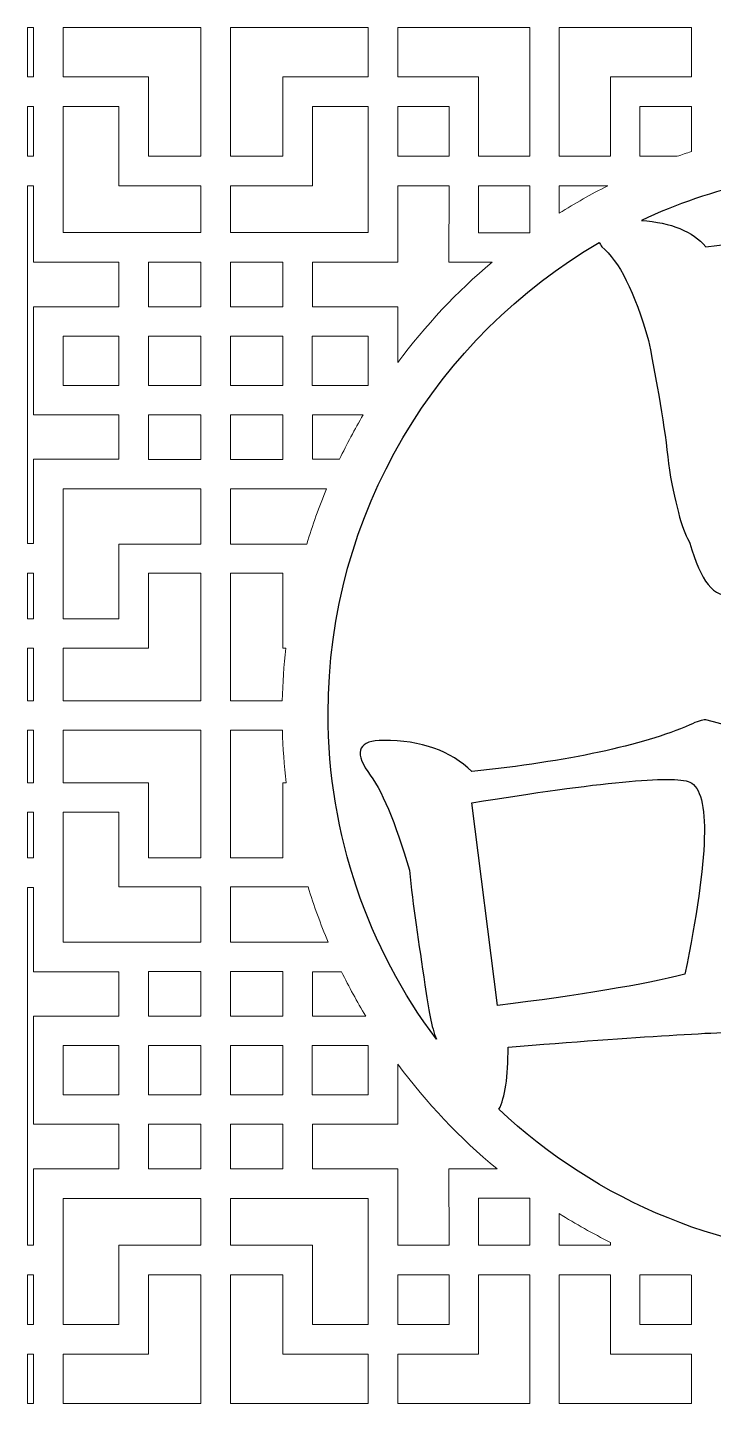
# Model space of a CAD drawing. Header units: centimetres. Extents: x -193 to 324, y -200 to 64.
# Drawn here: x -51.2 to -9.3, y -110 to -26.1 of the extents above; entities that cross this region are included whole.
import ezdxf

# ---------------------------------------------------------------- set-up
doc = ezdxf.new("R2010")
doc.units = ezdxf.units.CM
doc.header["$MEASUREMENT"] = 0
doc.layers.add('layer 1', color=7, linetype='Continuous')

msp = doc.modelspace()

# ---------------------------------------------------------------- linework, layer by layer
at = {"layer": 'layer 1', "color": 114, "lineweight": 9}
for points, knots in [([(-51.17757, -29.1061), (-51.17757, -29.1061), (-50.81039, -29.1061), (-50.81039, -29.1061), (-50.81039, -29.1061), (-50.81039, -29.1061), (-50.81039, -26.0961), (-50.81039, -26.0961), (-50.81039, -26.0961), (-50.81039, -26.0961), (-51.17757, -26.09617), (-51.17757, -26.09617), (-51.17757, -26.09617), (-51.17757, -26.09617), (-51.17757, -29.1061), (-51.17757, -29.1061)], [0, 0, 0, 0, 0.2, 0.2, 0.2, 0.2, 0.4, 0.4, 0.4, 0.4, 0.6, 0.6, 0.6, 0.6, 1, 1, 1, 1]), ([(-40.60539, -26.0961), (-40.60539, -26.0961), (-40.60539, -33.9511), (-40.60539, -33.9511), (-40.60539, -33.9511), (-40.60539, -33.9511), (-43.80539, -33.9511), (-43.80539, -33.9511), (-43.80539, -33.9511), (-43.80539, -33.9511), (-43.80289, -29.1061), (-43.80289, -29.1061), (-43.80289, -29.1061), (-43.80289, -29.1061), (-49.00789, -29.1061), (-49.00789, -29.1061), (-49.00789, -29.1061), (-49.00789, -29.1061), (-49.00789, -26.0961), (-49.00789, -26.0961), (-49.00789, -26.0961), (-49.00789, -26.0961), (-40.60539, -26.0961), (-40.60539, -26.0961)], [0, 0, 0, 0, 0.14285714, 0.14285714, 0.14285714, 0.14285714, 0.28571429, 0.28571429, 0.28571429, 0.28571429, 0.42857143, 0.42857143, 0.42857143, 0.42857143, 0.57142857, 0.57142857, 0.57142857, 0.57142857, 0.71428571, 0.71428571, 0.71428571, 0.71428571, 1, 1, 1, 1]), ([(-38.80583, -26.0961), (-38.80583, -26.0961), (-38.80583, -33.9511), (-38.80583, -33.9511), (-38.80583, -33.9511), (-38.80583, -33.9511), (-35.60583, -33.9511), (-35.60583, -33.9511), (-35.60583, -33.9511), (-35.60583, -33.9511), (-35.60833, -29.1061), (-35.60833, -29.1061), (-35.60833, -29.1061), (-35.60833, -29.1061), (-30.40333, -29.1061), (-30.40333, -29.1061), (-30.40333, -29.1061), (-30.40333, -29.1061), (-30.40333, -26.0961), (-30.40333, -26.0961), (-30.40333, -26.0961), (-30.40333, -26.0961), (-38.80583, -26.0961), (-38.80583, -26.0961)], [0, 0, 0, 0, 0.14285714, 0.14285714, 0.14285714, 0.14285714, 0.28571429, 0.28571429, 0.28571429, 0.28571429, 0.42857143, 0.42857143, 0.42857143, 0.42857143, 0.57142857, 0.57142857, 0.57142857, 0.57142857, 0.71428571, 0.71428571, 0.71428571, 0.71428571, 1, 1, 1, 1]), ([(-20.53833, -26.0961), (-20.53833, -26.0961), (-20.53833, -33.9511), (-20.53833, -33.9511), (-20.53833, -33.9511), (-20.53833, -33.9511), (-23.67084, -33.9511), (-23.67084, -33.9511), (-23.67084, -33.9511), (-23.67084, -33.9511), (-23.66833, -29.1061), (-23.66833, -29.1061), (-23.66833, -29.1061), (-23.66833, -29.1061), (-28.60083, -29.1061), (-28.60083, -29.1061), (-28.60083, -29.1061), (-28.60083, -29.1061), (-28.60083, -26.0961), (-28.60083, -26.0961), (-28.60083, -26.0961), (-28.60083, -26.0961), (-20.53833, -26.0961), (-20.53833, -26.0961)], [0, 0, 0, 0, 0.14285714, 0.14285714, 0.14285714, 0.14285714, 0.28571429, 0.28571429, 0.28571429, 0.28571429, 0.42857143, 0.42857143, 0.42857143, 0.42857143, 0.57142857, 0.57142857, 0.57142857, 0.57142857, 0.71428571, 0.71428571, 0.71428571, 0.71428571, 1, 1, 1, 1]), ([(-15.62833, -29.1061), (-15.62833, -29.1061), (-15.62833, -33.9511), (-15.62833, -33.9511), (-15.62833, -33.9511), (-15.62833, -33.9511), (-18.75833, -33.9511), (-18.75833, -33.9511), (-18.75833, -33.9511), (-18.75833, -33.9511), (-18.75833, -26.0961), (-18.75833, -26.0961), (-18.75833, -26.0961), (-18.75833, -26.0961), (-10.69583, -26.0961), (-10.69583, -26.0961), (-10.69583, -26.0961), (-10.69583, -26.0961), (-10.69583, -29.1061), (-10.69583, -29.1061), (-10.69583, -29.1061), (-10.69583, -29.1061), (-15.62833, -29.1061), (-15.62833, -29.1061)], [0, 0, 0, 0, 0.14285714, 0.14285714, 0.14285714, 0.14285714, 0.28571429, 0.28571429, 0.28571429, 0.28571429, 0.42857143, 0.42857143, 0.42857143, 0.42857143, 0.57142857, 0.57142857, 0.57142857, 0.57142857, 0.71428571, 0.71428571, 0.71428571, 0.71428571, 1, 1, 1, 1]), ([(-51.17757, -33.9536), (-51.17757, -33.9536), (-50.81039, -33.9536), (-50.81039, -33.9536), (-50.81039, -33.9536), (-50.81039, -33.9536), (-50.81039, -30.9061), (-50.81039, -30.9061), (-50.81039, -30.9061), (-50.81039, -30.9061), (-51.17757, -30.90614), (-51.17757, -30.90614), (-51.17757, -30.90614), (-51.17757, -30.90614), (-51.17757, -33.9536), (-51.17757, -33.9536)], [0, 0, 0, 0, 0.2, 0.2, 0.2, 0.2, 0.4, 0.4, 0.4, 0.4, 0.6, 0.6, 0.6, 0.6, 1, 1, 1, 1]), ([(-45.60539, -35.7536), (-45.60539, -35.7536), (-40.60539, -35.7486), (-40.60539, -35.7486), (-40.60539, -35.7486), (-40.60539, -35.7486), (-40.60539, -38.6086), (-40.60539, -38.6086), (-40.60539, -38.6086), (-40.60539, -38.6086), (-49.00789, -38.6086), (-49.00789, -38.6086), (-49.00789, -38.6086), (-49.00789, -38.6086), (-49.00789, -30.9061), (-49.00789, -30.9061), (-49.00789, -30.9061), (-49.00789, -30.9061), (-45.60539, -30.9061), (-45.60539, -30.9061), (-45.60539, -30.9061), (-45.60539, -30.9061), (-45.60539, -35.7536), (-45.60539, -35.7536)], [0, 0, 0, 0, 0.14285714, 0.14285714, 0.14285714, 0.14285714, 0.28571429, 0.28571429, 0.28571429, 0.28571429, 0.42857143, 0.42857143, 0.42857143, 0.42857143, 0.57142857, 0.57142857, 0.57142857, 0.57142857, 0.71428571, 0.71428571, 0.71428571, 0.71428571, 1, 1, 1, 1]), ([(-33.80583, -35.7536), (-33.80583, -35.7536), (-38.80583, -35.7486), (-38.80583, -35.7486), (-38.80583, -35.7486), (-38.80583, -35.7486), (-38.80583, -38.6086), (-38.80583, -38.6086), (-38.80583, -38.6086), (-38.80583, -38.6086), (-30.40333, -38.6086), (-30.40333, -38.6086), (-30.40333, -38.6086), (-30.40333, -38.6086), (-30.40333, -30.9061), (-30.40333, -30.9061), (-30.40333, -30.9061), (-30.40333, -30.9061), (-33.80583, -30.9061), (-33.80583, -30.9061), (-33.80583, -30.9061), (-33.80583, -30.9061), (-33.80583, -35.7536), (-33.80583, -35.7536)], [0, 0, 0, 0, 0.14285714, 0.14285714, 0.14285714, 0.14285714, 0.28571429, 0.28571429, 0.28571429, 0.28571429, 0.42857143, 0.42857143, 0.42857143, 0.42857143, 0.57142857, 0.57142857, 0.57142857, 0.57142857, 0.71428571, 0.71428571, 0.71428571, 0.71428571, 1, 1, 1, 1]), ([(-25.46833, -33.9536), (-25.46833, -33.9536), (-28.60083, -33.9536), (-28.60083, -33.9536), (-28.60083, -33.9536), (-28.60083, -33.9536), (-28.60083, -30.9061), (-28.60083, -30.9061), (-28.60083, -30.9061), (-28.60083, -30.9061), (-25.46833, -30.9061), (-25.46833, -30.9061), (-25.46833, -30.9061), (-25.46833, -30.9061), (-25.46833, -33.9536), (-25.46833, -33.9536)], [0, 0, 0, 0, 0.2, 0.2, 0.2, 0.2, 0.4, 0.4, 0.4, 0.4, 0.6, 0.6, 0.6, 0.6, 1, 1, 1, 1]), ([(-10.6938, -33.66228), (-10.6938, -33.66228), (-10.69583, -30.9061), (-10.69583, -30.9061), (-10.69583, -30.9061), (-10.69583, -30.9061), (-13.82833, -30.9061), (-13.82833, -30.9061), (-13.82833, -30.9061), (-13.82833, -30.9061), (-13.82833, -33.9536), (-13.82833, -33.9536), (-13.82833, -33.9536), (-13.82833, -33.9536), (-11.56006, -33.9536), (-11.56006, -33.9536), (-11.56006, -33.9536), (-11.27295, -33.85294), (-10.98417, -33.75581), (-10.6938, -33.66228)], [0, 0, 0, 0, 0.16666667, 0.16666667, 0.16666667, 0.16666667, 0.33333333, 0.33333333, 0.33333333, 0.33333333, 0.5, 0.5, 0.5, 0.5, 0.66666667, 0.66666667, 0.66666667, 0.66666667, 1, 1, 1, 1]), ([(-51.17757, -57.57361), (-51.17757, -57.57361), (-50.81039, -57.57361), (-50.81039, -57.57361), (-50.81039, -57.57361), (-50.81039, -57.57361), (-50.81039, -52.43611), (-50.81039, -52.43611), (-50.81039, -52.43611), (-50.81039, -52.43611), (-45.60539, -52.43611), (-45.60539, -52.43611), (-45.60539, -52.43611), (-45.60539, -52.43611), (-45.60539, -49.7236), (-45.60539, -49.7236), (-45.60539, -49.7236), (-45.60539, -49.7236), (-50.81039, -49.72361), (-50.81039, -49.72361), (-50.81039, -49.72361), (-50.81039, -49.72361), (-50.81039, -43.1286), (-50.81039, -43.1286), (-50.81039, -43.1286), (-50.81039, -43.1286), (-45.60539, -43.12861), (-45.60539, -43.12861), (-45.60539, -43.12861), (-45.60539, -43.12861), (-45.60539, -40.40861), (-45.60539, -40.40861), (-45.60539, -40.40861), (-45.60539, -40.40861), (-50.81039, -40.4111), (-50.81039, -40.4111), (-50.81039, -40.4111), (-50.81039, -40.4111), (-50.81039, -35.7486), (-50.81039, -35.7486), (-50.81039, -35.7486), (-50.81039, -35.7486), (-51.17757, -35.7486), (-51.17757, -35.7486), (-51.17757, -35.7486), (-51.17757, -35.7486), (-51.17757, -57.57361), (-51.17757, -57.57361)], [0, 0, 0, 0, 0.07692308, 0.07692308, 0.07692308, 0.07692308, 0.15384615, 0.15384615, 0.15384615, 0.15384615, 0.23076923, 0.23076923, 0.23076923, 0.23076923, 0.30769231, 0.30769231, 0.30769231, 0.30769231, 0.38461538, 0.38461538, 0.38461538, 0.38461538, 0.46153846, 0.46153846, 0.46153846, 0.46153846, 0.53846154, 0.53846154, 0.53846154, 0.53846154, 0.61538462, 0.61538462, 0.61538462, 0.61538462, 0.69230769, 0.69230769, 0.69230769, 0.69230769, 0.76923077, 0.76923077, 0.76923077, 0.76923077, 0.84615385, 0.84615385, 0.84615385, 0.84615385, 1, 1, 1, 1]), ([(-22.84805, -40.40861), (-22.84805, -40.40861), (-25.4858, -40.40861), (-25.4858, -40.40861), (-25.4858, -40.40861), (-25.4858, -40.40861), (-25.47333, -35.7486), (-25.47333, -35.7486), (-25.47333, -35.7486), (-25.47333, -35.7486), (-28.60083, -35.7486), (-28.60083, -35.7486), (-28.60083, -35.7486), (-28.60083, -35.7486), (-28.60083, -40.4111), (-28.60083, -40.4111), (-28.60083, -40.4111), (-28.60083, -40.4111), (-33.80583, -40.40861), (-33.80583, -40.40861), (-33.80583, -40.40861), (-33.80583, -40.40861), (-33.80583, -43.12861), (-33.80583, -43.12861), (-33.80583, -43.12861), (-33.80583, -43.12861), (-28.60083, -43.1286), (-28.60083, -43.1286), (-28.60083, -43.1286), (-28.60083, -43.1286), (-28.60085, -46.53843), (-28.60085, -46.53843), (-28.60085, -46.53843), (-26.92714, -44.27776), (-24.99495, -42.21993), (-22.84805, -40.40861)], [0, 0, 0, 0, 0.1, 0.1, 0.1, 0.1, 0.2, 0.2, 0.2, 0.2, 0.3, 0.3, 0.3, 0.3, 0.4, 0.4, 0.4, 0.4, 0.5, 0.5, 0.5, 0.5, 0.6, 0.6, 0.6, 0.6, 0.7, 0.7, 0.7, 0.7, 0.8, 0.8, 0.8, 0.8, 1, 1, 1, 1]), ([(-20.53833, -38.6111), (-20.53833, -38.6111), (-23.67083, -38.6111), (-23.67083, -38.6111), (-23.67083, -38.6111), (-23.67083, -38.6111), (-23.67083, -35.7536), (-23.67083, -35.7536), (-23.67083, -35.7536), (-23.67083, -35.7536), (-20.53833, -35.7536), (-20.53833, -35.7536), (-20.53833, -35.7536), (-20.53833, -35.7536), (-20.53833, -38.6111), (-20.53833, -38.6111)], [0, 0, 0, 0, 0.2, 0.2, 0.2, 0.2, 0.4, 0.4, 0.4, 0.4, 0.6, 0.6, 0.6, 0.6, 1, 1, 1, 1]), ([(-15.79803, -35.75356), (-15.79803, -35.75356), (-18.75833, -35.7536), (-18.75833, -35.7536), (-18.75833, -35.7536), (-18.75833, -35.7536), (-18.75836, -37.42222), (-18.75836, -37.42222), (-18.75836, -37.42222), (-17.80093, -36.82126), (-16.81321, -36.26409), (-15.79803, -35.75356)], [0, 0, 0, 0, 0.25, 0.25, 0.25, 0.25, 0.5, 0.5, 0.5, 0.5, 1, 1, 1, 1]), ([(-43.80539, -43.1311), (-43.80539, -43.1311), (-40.60539, -43.1311), (-40.60539, -43.1311), (-40.60539, -43.1311), (-40.60539, -43.1311), (-40.60539, -40.40861), (-40.60539, -40.40861), (-40.60539, -40.40861), (-40.60539, -40.40861), (-43.80539, -40.40861), (-43.80539, -40.40861), (-43.80539, -40.40861), (-43.80539, -40.40861), (-43.80539, -43.1311), (-43.80539, -43.1311)], [0, 0, 0, 0, 0.2, 0.2, 0.2, 0.2, 0.4, 0.4, 0.4, 0.4, 0.6, 0.6, 0.6, 0.6, 1, 1, 1, 1]), ([(-35.60583, -43.1311), (-35.60583, -43.1311), (-38.80583, -43.1311), (-38.80583, -43.1311), (-38.80583, -43.1311), (-38.80583, -43.1311), (-38.80583, -40.40861), (-38.80583, -40.40861), (-38.80583, -40.40861), (-38.80583, -40.40861), (-35.60583, -40.40861), (-35.60583, -40.40861), (-35.60583, -40.40861), (-35.60583, -40.40861), (-35.60583, -43.1311), (-35.60583, -43.1311)], [0, 0, 0, 0, 0.2, 0.2, 0.2, 0.2, 0.4, 0.4, 0.4, 0.4, 0.6, 0.6, 0.6, 0.6, 1, 1, 1, 1]), ([(-49.00789, -47.9236), (-49.00789, -47.9236), (-45.60039, -47.9236), (-45.60039, -47.9236), (-45.60039, -47.9236), (-45.60039, -47.9236), (-45.60039, -44.93361), (-45.60039, -44.93361), (-45.60039, -44.93361), (-45.60039, -44.93361), (-49.00789, -44.93361), (-49.00789, -44.93361), (-49.00789, -44.93361), (-49.00789, -44.93361), (-49.00789, -47.9236), (-49.00789, -47.9236)], [0, 0, 0, 0, 0.2, 0.2, 0.2, 0.2, 0.4, 0.4, 0.4, 0.4, 0.6, 0.6, 0.6, 0.6, 1, 1, 1, 1]), ([(-43.80539, -47.9236), (-43.80539, -47.9236), (-40.60539, -47.9236), (-40.60539, -47.9236), (-40.60539, -47.9236), (-40.60539, -47.9236), (-40.60539, -44.92861), (-40.60539, -44.92861), (-40.60539, -44.92861), (-40.60539, -44.92861), (-43.80539, -44.92861), (-43.80539, -44.92861), (-43.80539, -44.92861), (-43.80539, -44.92861), (-43.80539, -47.9236), (-43.80539, -47.9236)], [0, 0, 0, 0, 0.2, 0.2, 0.2, 0.2, 0.4, 0.4, 0.4, 0.4, 0.6, 0.6, 0.6, 0.6, 1, 1, 1, 1]), ([(-35.60583, -47.9236), (-35.60583, -47.9236), (-38.80583, -47.9236), (-38.80583, -47.9236), (-38.80583, -47.9236), (-38.80583, -47.9236), (-38.80583, -44.92861), (-38.80583, -44.92861), (-38.80583, -44.92861), (-38.80583, -44.92861), (-35.60583, -44.92861), (-35.60583, -44.92861), (-35.60583, -44.92861), (-35.60583, -44.92861), (-35.60583, -47.9236), (-35.60583, -47.9236)], [0, 0, 0, 0, 0.2, 0.2, 0.2, 0.2, 0.4, 0.4, 0.4, 0.4, 0.6, 0.6, 0.6, 0.6, 1, 1, 1, 1]), ([(-30.40333, -47.9236), (-30.40333, -47.9236), (-33.81083, -47.9236), (-33.81083, -47.9236), (-33.81083, -47.9236), (-33.81083, -47.9236), (-33.81083, -44.93361), (-33.81083, -44.93361), (-33.81083, -44.93361), (-33.81083, -44.93361), (-30.40333, -44.93361), (-30.40333, -44.93361), (-30.40333, -44.93361), (-30.40333, -44.93361), (-30.40333, -47.9236), (-30.40333, -47.9236)], [0, 0, 0, 0, 0.2, 0.2, 0.2, 0.2, 0.4, 0.4, 0.4, 0.4, 0.6, 0.6, 0.6, 0.6, 1, 1, 1, 1]), ([(-43.80539, -52.4386), (-43.80539, -52.4386), (-40.60539, -52.4386), (-40.60539, -52.4386), (-40.60539, -52.4386), (-40.60539, -52.4386), (-40.60539, -49.7236), (-40.60539, -49.7236), (-40.60539, -49.7236), (-40.60539, -49.7236), (-43.80539, -49.7236), (-43.80539, -49.7236), (-43.80539, -49.7236), (-43.80539, -49.7236), (-43.80539, -52.4386), (-43.80539, -52.4386)], [0, 0, 0, 0, 0.2, 0.2, 0.2, 0.2, 0.4, 0.4, 0.4, 0.4, 0.6, 0.6, 0.6, 0.6, 1, 1, 1, 1]), ([(-35.60583, -52.4386), (-35.60583, -52.4386), (-38.80583, -52.4386), (-38.80583, -52.4386), (-38.80583, -52.4386), (-38.80583, -52.4386), (-38.80583, -49.7236), (-38.80583, -49.7236), (-38.80583, -49.7236), (-38.80583, -49.7236), (-35.60583, -49.7236), (-35.60583, -49.7236), (-35.60583, -49.7236), (-35.60583, -49.7236), (-35.60583, -52.4386), (-35.60583, -52.4386)], [0, 0, 0, 0, 0.2, 0.2, 0.2, 0.2, 0.4, 0.4, 0.4, 0.4, 0.6, 0.6, 0.6, 0.6, 1, 1, 1, 1]), ([(-30.70763, -49.72356), (-30.70763, -49.72356), (-33.80583, -49.7236), (-33.80583, -49.7236), (-33.80583, -49.7236), (-33.80583, -49.7236), (-33.80583, -52.43611), (-33.80583, -52.43611), (-33.80583, -52.43611), (-33.80583, -52.43611), (-32.1496, -52.43611), (-32.1496, -52.43611), (-32.1496, -52.43611), (-31.70672, -51.50934), (-31.22537, -50.60446), (-30.70763, -49.72356)], [0, 0, 0, 0, 0.2, 0.2, 0.2, 0.2, 0.4, 0.4, 0.4, 0.4, 0.6, 0.6, 0.6, 0.6, 1, 1, 1, 1]), ([(-49.00789, -54.23861), (-49.00789, -54.23861), (-49.00789, -62.1636), (-49.00789, -62.1636), (-49.00789, -62.1636), (-49.00789, -62.1636), (-45.60386, -62.1636), (-45.60386, -62.1636), (-45.60386, -62.1636), (-45.60386, -62.1636), (-45.60539, -57.60735), (-45.60539, -57.60735), (-45.60539, -57.60735), (-45.60539, -57.60735), (-40.60539, -57.60735), (-40.60539, -57.60735), (-40.60539, -57.60735), (-40.60539, -57.60735), (-40.60539, -54.23861), (-40.60539, -54.23861), (-40.60539, -54.23861), (-40.60539, -54.23861), (-49.00789, -54.23861), (-49.00789, -54.23861)], [0, 0, 0, 0, 0.14285714, 0.14285714, 0.14285714, 0.14285714, 0.28571429, 0.28571429, 0.28571429, 0.28571429, 0.42857143, 0.42857143, 0.42857143, 0.42857143, 0.57142857, 0.57142857, 0.57142857, 0.57142857, 0.71428571, 0.71428571, 0.71428571, 0.71428571, 1, 1, 1, 1]), ([(-32.95077, -54.23857), (-32.95077, -54.23857), (-38.80583, -54.23861), (-38.80583, -54.23861), (-38.80583, -54.23861), (-38.80583, -54.23861), (-38.80583, -57.60735), (-38.80583, -57.60735), (-38.80583, -57.60735), (-38.80583, -57.60735), (-34.14497, -57.60736), (-34.14497, -57.60736), (-34.14497, -57.60736), (-33.80163, -56.45933), (-33.4025, -55.33536), (-32.95077, -54.23857)], [0, 0, 0, 0, 0.2, 0.2, 0.2, 0.2, 0.4, 0.4, 0.4, 0.4, 0.6, 0.6, 0.6, 0.6, 1, 1, 1, 1]), ([(-51.17757, -62.1636), (-51.17757, -62.1636), (-50.81039, -62.1636), (-50.81039, -62.1636), (-50.81039, -62.1636), (-50.81039, -62.1636), (-50.81039, -59.3736), (-50.81039, -59.3736), (-50.81039, -59.3736), (-50.81039, -59.3736), (-51.17757, -59.3736), (-51.17757, -59.3736), (-51.17757, -59.3736), (-51.17757, -59.3736), (-51.17757, -62.1636), (-51.17757, -62.1636)], [0, 0, 0, 0, 0.2, 0.2, 0.2, 0.2, 0.4, 0.4, 0.4, 0.4, 0.6, 0.6, 0.6, 0.6, 1, 1, 1, 1]), ([(-40.60539, -67.1636), (-40.60539, -67.1636), (-40.60539, -59.3736), (-40.60539, -59.3736), (-40.60539, -59.3736), (-40.60539, -59.3736), (-43.80289, -59.3736), (-43.80289, -59.3736), (-43.80289, -59.3736), (-43.80289, -59.3736), (-43.80289, -63.9636), (-43.80289, -63.9636), (-43.80289, -63.9636), (-43.80289, -63.9636), (-49.01039, -63.9636), (-49.01039, -63.9636), (-49.01039, -63.9636), (-49.01039, -63.9636), (-49.01039, -67.1636), (-49.01039, -67.1636), (-49.01039, -67.1636), (-49.01039, -67.1636), (-40.60539, -67.1636), (-40.60539, -67.1636)], [0, 0, 0, 0, 0.14285714, 0.14285714, 0.14285714, 0.14285714, 0.28571429, 0.28571429, 0.28571429, 0.28571429, 0.42857143, 0.42857143, 0.42857143, 0.42857143, 0.57142857, 0.57142857, 0.57142857, 0.57142857, 0.71428571, 0.71428571, 0.71428571, 0.71428571, 1, 1, 1, 1]), ([(-35.64102, -67.16363), (-35.64102, -67.16363), (-38.80583, -67.1636), (-38.80583, -67.1636), (-38.80583, -67.1636), (-38.80583, -67.1636), (-38.80583, -59.3736), (-38.80583, -59.3736), (-38.80583, -59.3736), (-38.80583, -59.3736), (-35.60833, -59.3736), (-35.60833, -59.3736), (-35.60833, -59.3736), (-35.60833, -59.3736), (-35.60833, -63.9636), (-35.60833, -63.9636), (-35.60833, -63.9636), (-35.60833, -63.9636), (-35.43238, -63.96359), (-35.43238, -63.96359), (-35.43238, -63.96359), (-35.54808, -65.01727), (-35.61831, -66.08462), (-35.64102, -67.16363)], [0, 0, 0, 0, 0.14285714, 0.14285714, 0.14285714, 0.14285714, 0.28571429, 0.28571429, 0.28571429, 0.28571429, 0.42857143, 0.42857143, 0.42857143, 0.42857143, 0.57142857, 0.57142857, 0.57142857, 0.57142857, 0.71428571, 0.71428571, 0.71428571, 0.71428571, 1, 1, 1, 1]), ([(-51.17757, -67.1636), (-51.17757, -67.1636), (-50.81039, -67.1636), (-50.81039, -67.1636), (-50.81039, -67.1636), (-50.81039, -67.1636), (-50.81039, -63.9636), (-50.81039, -63.9636), (-50.81039, -63.9636), (-50.81039, -63.9636), (-51.17757, -63.9636), (-51.17757, -63.9636), (-51.17757, -63.9636), (-51.17757, -63.9636), (-51.17757, -67.1636), (-51.17757, -67.1636)], [0, 0, 0, 0, 0.2, 0.2, 0.2, 0.2, 0.4, 0.4, 0.4, 0.4, 0.6, 0.6, 0.6, 0.6, 1, 1, 1, 1]), ([(-51.17757, -72.1624), (-51.17757, -72.1624), (-50.81039, -72.1624), (-50.81039, -72.1624), (-50.81039, -72.1624), (-50.81039, -72.1624), (-50.81039, -68.9624), (-50.81039, -68.9624), (-50.81039, -68.9624), (-50.81039, -68.9624), (-51.17757, -68.96243), (-51.17757, -68.96243), (-51.17757, -68.96243), (-51.17757, -68.96243), (-51.17757, -72.1624), (-51.17757, -72.1624)], [0, 0, 0, 0, 0.2, 0.2, 0.2, 0.2, 0.4, 0.4, 0.4, 0.4, 0.6, 0.6, 0.6, 0.6, 1, 1, 1, 1]), ([(-40.60539, -68.9624), (-40.60539, -68.9624), (-40.60539, -76.7524), (-40.60539, -76.7524), (-40.60539, -76.7524), (-40.60539, -76.7524), (-43.80289, -76.7524), (-43.80289, -76.7524), (-43.80289, -76.7524), (-43.80289, -76.7524), (-43.80289, -72.1624), (-43.80289, -72.1624), (-43.80289, -72.1624), (-43.80289, -72.1624), (-49.01039, -72.1624), (-49.01039, -72.1624), (-49.01039, -72.1624), (-49.01039, -72.1624), (-49.01039, -68.9624), (-49.01039, -68.9624), (-49.01039, -68.9624), (-49.01039, -68.9624), (-40.60539, -68.9624), (-40.60539, -68.9624)], [0, 0, 0, 0, 0.14285714, 0.14285714, 0.14285714, 0.14285714, 0.28571429, 0.28571429, 0.28571429, 0.28571429, 0.42857143, 0.42857143, 0.42857143, 0.42857143, 0.57142857, 0.57142857, 0.57142857, 0.57142857, 0.71428571, 0.71428571, 0.71428571, 0.71428571, 1, 1, 1, 1]), ([(-35.63476, -68.96241), (-35.63476, -68.96241), (-38.80583, -68.9624), (-38.80583, -68.9624), (-38.80583, -68.9624), (-38.80583, -68.9624), (-38.80583, -76.7524), (-38.80583, -76.7524), (-38.80583, -76.7524), (-38.80583, -76.7524), (-35.60833, -76.7524), (-35.60833, -76.7524), (-35.60833, -76.7524), (-35.60833, -76.7524), (-35.60833, -72.1624), (-35.60833, -72.1624), (-35.60833, -72.1624), (-35.60833, -72.1624), (-35.4035, -72.16242), (-35.4035, -72.16242), (-35.4035, -72.16242), (-35.52676, -71.10896), (-35.60451, -70.0416), (-35.63476, -68.96241)], [0, 0, 0, 0, 0.14285714, 0.14285714, 0.14285714, 0.14285714, 0.28571429, 0.28571429, 0.28571429, 0.28571429, 0.42857143, 0.42857143, 0.42857143, 0.42857143, 0.57142857, 0.57142857, 0.57142857, 0.57142857, 0.71428571, 0.71428571, 0.71428571, 0.71428571, 1, 1, 1, 1]), ([(-51.17757, -76.75241), (-51.17757, -76.75241), (-50.81039, -76.7524), (-50.81039, -76.7524), (-50.81039, -76.7524), (-50.81039, -76.7524), (-50.81039, -73.9624), (-50.81039, -73.9624), (-50.81039, -73.9624), (-50.81039, -73.9624), (-51.17757, -73.96246), (-51.17757, -73.96246), (-51.17757, -73.96246), (-51.17757, -73.96246), (-51.17757, -76.75241), (-51.17757, -76.75241)], [0, 0, 0, 0, 0.2, 0.2, 0.2, 0.2, 0.4, 0.4, 0.4, 0.4, 0.6, 0.6, 0.6, 0.6, 1, 1, 1, 1]), ([(-49.00789, -81.88739), (-49.00789, -81.88739), (-49.00789, -73.9624), (-49.00789, -73.9624), (-49.00789, -73.9624), (-49.00789, -73.9624), (-45.60386, -73.9624), (-45.60386, -73.9624), (-45.60386, -73.9624), (-45.60386, -73.9624), (-45.60539, -78.51865), (-45.60539, -78.51865), (-45.60539, -78.51865), (-45.60539, -78.51865), (-40.60539, -78.51865), (-40.60539, -78.51865), (-40.60539, -78.51865), (-40.60539, -78.51865), (-40.60539, -81.88739), (-40.60539, -81.88739), (-40.60539, -81.88739), (-40.60539, -81.88739), (-49.00789, -81.88739), (-49.00789, -81.88739)], [0, 0, 0, 0, 0.14285714, 0.14285714, 0.14285714, 0.14285714, 0.28571429, 0.28571429, 0.28571429, 0.28571429, 0.42857143, 0.42857143, 0.42857143, 0.42857143, 0.57142857, 0.57142857, 0.57142857, 0.57142857, 0.71428571, 0.71428571, 0.71428571, 0.71428571, 1, 1, 1, 1]), ([(-51.17757, -100.3774), (-51.17757, -100.3774), (-50.81039, -100.3774), (-50.81039, -100.3774), (-50.81039, -100.3774), (-50.81039, -100.3774), (-50.81039, -95.7149), (-50.81039, -95.7149), (-50.81039, -95.7149), (-50.81039, -95.7149), (-45.60539, -95.71739), (-45.60539, -95.71739), (-45.60539, -95.71739), (-45.60539, -95.71739), (-45.60539, -92.99739), (-45.60539, -92.99739), (-45.60539, -92.99739), (-45.60539, -92.99739), (-50.81039, -92.9974), (-50.81039, -92.9974), (-50.81039, -92.9974), (-50.81039, -92.9974), (-50.81039, -86.40239), (-50.81039, -86.40239), (-50.81039, -86.40239), (-50.81039, -86.40239), (-45.60539, -86.4024), (-45.60539, -86.4024), (-45.60539, -86.4024), (-45.60539, -86.4024), (-45.60539, -83.68989), (-45.60539, -83.68989), (-45.60539, -83.68989), (-45.60539, -83.68989), (-50.81039, -83.68989), (-50.81039, -83.68989), (-50.81039, -83.68989), (-50.81039, -83.68989), (-50.81039, -78.55239), (-50.81039, -78.55239), (-50.81039, -78.55239), (-50.81039, -78.55239), (-51.17757, -78.55238), (-51.17757, -78.55238), (-51.17757, -78.55238), (-51.17757, -78.55238), (-51.17757, -100.3774), (-51.17757, -100.3774)], [0, 0, 0, 0, 0.07692308, 0.07692308, 0.07692308, 0.07692308, 0.15384615, 0.15384615, 0.15384615, 0.15384615, 0.23076923, 0.23076923, 0.23076923, 0.23076923, 0.30769231, 0.30769231, 0.30769231, 0.30769231, 0.38461538, 0.38461538, 0.38461538, 0.38461538, 0.46153846, 0.46153846, 0.46153846, 0.46153846, 0.53846154, 0.53846154, 0.53846154, 0.53846154, 0.61538462, 0.61538462, 0.61538462, 0.61538462, 0.69230769, 0.69230769, 0.69230769, 0.69230769, 0.76923077, 0.76923077, 0.76923077, 0.76923077, 0.84615385, 0.84615385, 0.84615385, 0.84615385, 1, 1, 1, 1]), ([(-34.06777, -78.51866), (-34.06777, -78.51866), (-38.80583, -78.51865), (-38.80583, -78.51865), (-38.80583, -78.51865), (-38.80583, -78.51865), (-38.80583, -81.88739), (-38.80583, -81.88739), (-38.80583, -81.88739), (-38.80583, -81.88739), (-32.84476, -81.88739), (-32.84476, -81.88739), (-32.84476, -81.88739), (-33.30623, -80.79103), (-33.71497, -79.66706), (-34.06777, -78.51866)], [0, 0, 0, 0, 0.2, 0.2, 0.2, 0.2, 0.4, 0.4, 0.4, 0.4, 0.6, 0.6, 0.6, 0.6, 1, 1, 1, 1]), ([(-43.80539, -83.6874), (-43.80539, -83.6874), (-40.60539, -83.6874), (-40.60539, -83.6874), (-40.60539, -83.6874), (-40.60539, -83.6874), (-40.60539, -86.4024), (-40.60539, -86.4024), (-40.60539, -86.4024), (-40.60539, -86.4024), (-43.80539, -86.4024), (-43.80539, -86.4024), (-43.80539, -86.4024), (-43.80539, -86.4024), (-43.80539, -83.6874), (-43.80539, -83.6874)], [0, 0, 0, 0, 0.2, 0.2, 0.2, 0.2, 0.4, 0.4, 0.4, 0.4, 0.6, 0.6, 0.6, 0.6, 1, 1, 1, 1]), ([(-35.60583, -83.6874), (-35.60583, -83.6874), (-38.80583, -83.6874), (-38.80583, -83.6874), (-38.80583, -83.6874), (-38.80583, -83.6874), (-38.80583, -86.4024), (-38.80583, -86.4024), (-38.80583, -86.4024), (-38.80583, -86.4024), (-35.60583, -86.4024), (-35.60583, -86.4024), (-35.60583, -86.4024), (-35.60583, -86.4024), (-35.60583, -83.6874), (-35.60583, -83.6874)], [0, 0, 0, 0, 0.2, 0.2, 0.2, 0.2, 0.4, 0.4, 0.4, 0.4, 0.6, 0.6, 0.6, 0.6, 1, 1, 1, 1]), ([(-32.0267, -83.68991), (-32.0267, -83.68991), (-33.80583, -83.68989), (-33.80583, -83.68989), (-33.80583, -83.68989), (-33.80583, -83.68989), (-33.80583, -86.4024), (-33.80583, -86.4024), (-33.80583, -86.4024), (-33.80583, -86.4024), (-30.55658, -86.40241), (-30.55658, -86.40241), (-30.55658, -86.40241), (-31.08387, -85.52195), (-31.57462, -84.61707), (-32.0267, -83.68991)], [0, 0, 0, 0, 0.2, 0.2, 0.2, 0.2, 0.4, 0.4, 0.4, 0.4, 0.6, 0.6, 0.6, 0.6, 1, 1, 1, 1]), ([(-49.00789, -88.2024), (-49.00789, -88.2024), (-45.60039, -88.2024), (-45.60039, -88.2024), (-45.60039, -88.2024), (-45.60039, -88.2024), (-45.60039, -91.19239), (-45.60039, -91.19239), (-45.60039, -91.19239), (-45.60039, -91.19239), (-49.00789, -91.19239), (-49.00789, -91.19239), (-49.00789, -91.19239), (-49.00789, -91.19239), (-49.00789, -88.2024), (-49.00789, -88.2024)], [0, 0, 0, 0, 0.2, 0.2, 0.2, 0.2, 0.4, 0.4, 0.4, 0.4, 0.6, 0.6, 0.6, 0.6, 1, 1, 1, 1]), ([(-43.80539, -88.2024), (-43.80539, -88.2024), (-40.60539, -88.2024), (-40.60539, -88.2024), (-40.60539, -88.2024), (-40.60539, -88.2024), (-40.60539, -91.19739), (-40.60539, -91.19739), (-40.60539, -91.19739), (-40.60539, -91.19739), (-43.80539, -91.19739), (-43.80539, -91.19739), (-43.80539, -91.19739), (-43.80539, -91.19739), (-43.80539, -88.2024), (-43.80539, -88.2024)], [0, 0, 0, 0, 0.2, 0.2, 0.2, 0.2, 0.4, 0.4, 0.4, 0.4, 0.6, 0.6, 0.6, 0.6, 1, 1, 1, 1]), ([(-35.60583, -88.2024), (-35.60583, -88.2024), (-38.80583, -88.2024), (-38.80583, -88.2024), (-38.80583, -88.2024), (-38.80583, -88.2024), (-38.80583, -91.19739), (-38.80583, -91.19739), (-38.80583, -91.19739), (-38.80583, -91.19739), (-35.60583, -91.19739), (-35.60583, -91.19739), (-35.60583, -91.19739), (-35.60583, -91.19739), (-35.60583, -88.2024), (-35.60583, -88.2024)], [0, 0, 0, 0, 0.2, 0.2, 0.2, 0.2, 0.4, 0.4, 0.4, 0.4, 0.6, 0.6, 0.6, 0.6, 1, 1, 1, 1]), ([(-30.40333, -88.2024), (-30.40333, -88.2024), (-33.81083, -88.2024), (-33.81083, -88.2024), (-33.81083, -88.2024), (-33.81083, -88.2024), (-33.81083, -91.19239), (-33.81083, -91.19239), (-33.81083, -91.19239), (-33.81083, -91.19239), (-30.40333, -91.19239), (-30.40333, -91.19239), (-30.40333, -91.19239), (-30.40333, -91.19239), (-30.40333, -88.2024), (-30.40333, -88.2024)], [0, 0, 0, 0, 0.2, 0.2, 0.2, 0.2, 0.4, 0.4, 0.4, 0.4, 0.6, 0.6, 0.6, 0.6, 1, 1, 1, 1]), ([(-28.60086, -89.33294), (-28.60086, -89.33294), (-28.60083, -92.9974), (-28.60083, -92.9974), (-28.60083, -92.9974), (-28.60083, -92.9974), (-33.80583, -92.99739), (-33.80583, -92.99739), (-33.80583, -92.99739), (-33.80583, -92.99739), (-33.80583, -95.71739), (-33.80583, -95.71739), (-33.80583, -95.71739), (-33.80583, -95.71739), (-28.60083, -95.7149), (-28.60083, -95.7149), (-28.60083, -95.7149), (-28.60083, -95.7149), (-28.60083, -100.3774), (-28.60083, -100.3774), (-28.60083, -100.3774), (-28.60083, -100.3774), (-25.47333, -100.3774), (-25.47333, -100.3774), (-25.47333, -100.3774), (-25.47333, -100.3774), (-25.4858, -95.71739), (-25.4858, -95.71739), (-25.4858, -95.71739), (-25.4858, -95.71739), (-22.54288, -95.71738), (-22.54288, -95.71738), (-22.54288, -95.71738), (-24.81214, -93.84511), (-26.8482, -91.70021), (-28.60086, -89.33294)], [0, 0, 0, 0, 0.1, 0.1, 0.1, 0.1, 0.2, 0.2, 0.2, 0.2, 0.3, 0.3, 0.3, 0.3, 0.4, 0.4, 0.4, 0.4, 0.5, 0.5, 0.5, 0.5, 0.6, 0.6, 0.6, 0.6, 0.7, 0.7, 0.7, 0.7, 0.8, 0.8, 0.8, 0.8, 1, 1, 1, 1]), ([(-43.80539, -92.9949), (-43.80539, -92.9949), (-40.60539, -92.9949), (-40.60539, -92.9949), (-40.60539, -92.9949), (-40.60539, -92.9949), (-40.60539, -95.71739), (-40.60539, -95.71739), (-40.60539, -95.71739), (-40.60539, -95.71739), (-43.80539, -95.71739), (-43.80539, -95.71739), (-43.80539, -95.71739), (-43.80539, -95.71739), (-43.80539, -92.9949), (-43.80539, -92.9949)], [0, 0, 0, 0, 0.2, 0.2, 0.2, 0.2, 0.4, 0.4, 0.4, 0.4, 0.6, 0.6, 0.6, 0.6, 1, 1, 1, 1]), ([(-35.60583, -92.9949), (-35.60583, -92.9949), (-38.80583, -92.9949), (-38.80583, -92.9949), (-38.80583, -92.9949), (-38.80583, -92.9949), (-38.80583, -95.71739), (-38.80583, -95.71739), (-38.80583, -95.71739), (-38.80583, -95.71739), (-35.60583, -95.71739), (-35.60583, -95.71739), (-35.60583, -95.71739), (-35.60583, -95.71739), (-35.60583, -92.9949), (-35.60583, -92.9949)], [0, 0, 0, 0, 0.2, 0.2, 0.2, 0.2, 0.4, 0.4, 0.4, 0.4, 0.6, 0.6, 0.6, 0.6, 1, 1, 1, 1]), ([(-45.60539, -100.3724), (-45.60539, -100.3724), (-40.60539, -100.3774), (-40.60539, -100.3774), (-40.60539, -100.3774), (-40.60539, -100.3774), (-40.60539, -97.5174), (-40.60539, -97.5174), (-40.60539, -97.5174), (-40.60539, -97.5174), (-49.00789, -97.5174), (-49.00789, -97.5174), (-49.00789, -97.5174), (-49.00789, -97.5174), (-49.00789, -105.2199), (-49.00789, -105.2199), (-49.00789, -105.2199), (-49.00789, -105.2199), (-45.60539, -105.2199), (-45.60539, -105.2199), (-45.60539, -105.2199), (-45.60539, -105.2199), (-45.60539, -100.3724), (-45.60539, -100.3724)], [0, 0, 0, 0, 0.14285714, 0.14285714, 0.14285714, 0.14285714, 0.28571429, 0.28571429, 0.28571429, 0.28571429, 0.42857143, 0.42857143, 0.42857143, 0.42857143, 0.57142857, 0.57142857, 0.57142857, 0.57142857, 0.71428571, 0.71428571, 0.71428571, 0.71428571, 1, 1, 1, 1]), ([(-33.80583, -100.3724), (-33.80583, -100.3724), (-38.80583, -100.3774), (-38.80583, -100.3774), (-38.80583, -100.3774), (-38.80583, -100.3774), (-38.80583, -97.5174), (-38.80583, -97.5174), (-38.80583, -97.5174), (-38.80583, -97.5174), (-30.40333, -97.5174), (-30.40333, -97.5174), (-30.40333, -97.5174), (-30.40333, -97.5174), (-30.40333, -105.2199), (-30.40333, -105.2199), (-30.40333, -105.2199), (-30.40333, -105.2199), (-33.80583, -105.2199), (-33.80583, -105.2199), (-33.80583, -105.2199), (-33.80583, -105.2199), (-33.80583, -100.3724), (-33.80583, -100.3724)], [0, 0, 0, 0, 0.14285714, 0.14285714, 0.14285714, 0.14285714, 0.28571429, 0.28571429, 0.28571429, 0.28571429, 0.42857143, 0.42857143, 0.42857143, 0.42857143, 0.57142857, 0.57142857, 0.57142857, 0.57142857, 0.71428571, 0.71428571, 0.71428571, 0.71428571, 1, 1, 1, 1]), ([(-20.53833, -97.5149), (-20.53833, -97.5149), (-23.67083, -97.5149), (-23.67083, -97.5149), (-23.67083, -97.5149), (-23.67083, -97.5149), (-23.67083, -100.3724), (-23.67083, -100.3724), (-23.67083, -100.3724), (-23.67083, -100.3724), (-20.53833, -100.3724), (-20.53833, -100.3724), (-20.53833, -100.3724), (-20.53833, -100.3724), (-20.53833, -97.5149), (-20.53833, -97.5149)], [0, 0, 0, 0, 0.2, 0.2, 0.2, 0.2, 0.4, 0.4, 0.4, 0.4, 0.6, 0.6, 0.6, 0.6, 1, 1, 1, 1]), ([(-18.75841, -98.44915), (-18.75841, -98.44915), (-18.75833, -100.3724), (-18.75833, -100.3724), (-18.75833, -100.3724), (-18.75833, -100.3724), (-15.62833, -100.3724), (-15.62833, -100.3724), (-15.62833, -100.3724), (-15.62833, -100.3724), (-15.62837, -100.20257), (-15.62837, -100.20257), (-15.62837, -100.20257), (-16.70325, -99.66913), (-17.74771, -99.08355), (-18.75841, -98.44915)], [0, 0, 0, 0, 0.2, 0.2, 0.2, 0.2, 0.4, 0.4, 0.4, 0.4, 0.6, 0.6, 0.6, 0.6, 1, 1, 1, 1]), ([(-51.17757, -105.2199), (-51.17757, -105.2199), (-50.81039, -105.2199), (-50.81039, -105.2199), (-50.81039, -105.2199), (-50.81039, -105.2199), (-50.81039, -102.1724), (-50.81039, -102.1724), (-50.81039, -102.1724), (-50.81039, -102.1724), (-51.17757, -102.17241), (-51.17757, -102.17241), (-51.17757, -102.17241), (-51.17757, -102.17241), (-51.17757, -105.2199), (-51.17757, -105.2199)], [0, 0, 0, 0, 0.2, 0.2, 0.2, 0.2, 0.4, 0.4, 0.4, 0.4, 0.6, 0.6, 0.6, 0.6, 1, 1, 1, 1]), ([(-40.60539, -110.0299), (-40.60539, -110.0299), (-40.60539, -102.1749), (-40.60539, -102.1749), (-40.60539, -102.1749), (-40.60539, -102.1749), (-43.80539, -102.1749), (-43.80539, -102.1749), (-43.80539, -102.1749), (-43.80539, -102.1749), (-43.80289, -107.0199), (-43.80289, -107.0199), (-43.80289, -107.0199), (-43.80289, -107.0199), (-49.00789, -107.0199), (-49.00789, -107.0199), (-49.00789, -107.0199), (-49.00789, -107.0199), (-49.00789, -110.0299), (-49.00789, -110.0299), (-49.00789, -110.0299), (-49.00789, -110.0299), (-40.60539, -110.0299), (-40.60539, -110.0299)], [0, 0, 0, 0, 0.14285714, 0.14285714, 0.14285714, 0.14285714, 0.28571429, 0.28571429, 0.28571429, 0.28571429, 0.42857143, 0.42857143, 0.42857143, 0.42857143, 0.57142857, 0.57142857, 0.57142857, 0.57142857, 0.71428571, 0.71428571, 0.71428571, 0.71428571, 1, 1, 1, 1]), ([(-38.80583, -110.0299), (-38.80583, -110.0299), (-38.80583, -102.1749), (-38.80583, -102.1749), (-38.80583, -102.1749), (-38.80583, -102.1749), (-35.60583, -102.1749), (-35.60583, -102.1749), (-35.60583, -102.1749), (-35.60583, -102.1749), (-35.60833, -107.0199), (-35.60833, -107.0199), (-35.60833, -107.0199), (-35.60833, -107.0199), (-30.40333, -107.0199), (-30.40333, -107.0199), (-30.40333, -107.0199), (-30.40333, -107.0199), (-30.40333, -110.0299), (-30.40333, -110.0299), (-30.40333, -110.0299), (-30.40333, -110.0299), (-38.80583, -110.0299), (-38.80583, -110.0299)], [0, 0, 0, 0, 0.14285714, 0.14285714, 0.14285714, 0.14285714, 0.28571429, 0.28571429, 0.28571429, 0.28571429, 0.42857143, 0.42857143, 0.42857143, 0.42857143, 0.57142857, 0.57142857, 0.57142857, 0.57142857, 0.71428571, 0.71428571, 0.71428571, 0.71428571, 1, 1, 1, 1]), ([(-25.46833, -102.1724), (-25.46833, -102.1724), (-28.60083, -102.1724), (-28.60083, -102.1724), (-28.60083, -102.1724), (-28.60083, -102.1724), (-28.60083, -105.2199), (-28.60083, -105.2199), (-28.60083, -105.2199), (-28.60083, -105.2199), (-25.46833, -105.2199), (-25.46833, -105.2199), (-25.46833, -105.2199), (-25.46833, -105.2199), (-25.46833, -102.1724), (-25.46833, -102.1724)], [0, 0, 0, 0, 0.2, 0.2, 0.2, 0.2, 0.4, 0.4, 0.4, 0.4, 0.6, 0.6, 0.6, 0.6, 1, 1, 1, 1]), ([(-20.53833, -110.0299), (-20.53833, -110.0299), (-20.53833, -102.1749), (-20.53833, -102.1749), (-20.53833, -102.1749), (-20.53833, -102.1749), (-23.67084, -102.1749), (-23.67084, -102.1749), (-23.67084, -102.1749), (-23.67084, -102.1749), (-23.66833, -107.0199), (-23.66833, -107.0199), (-23.66833, -107.0199), (-23.66833, -107.0199), (-28.60083, -107.0199), (-28.60083, -107.0199), (-28.60083, -107.0199), (-28.60083, -107.0199), (-28.60083, -110.0299), (-28.60083, -110.0299), (-28.60083, -110.0299), (-28.60083, -110.0299), (-20.53833, -110.0299), (-20.53833, -110.0299)], [0, 0, 0, 0, 0.14285714, 0.14285714, 0.14285714, 0.14285714, 0.28571429, 0.28571429, 0.28571429, 0.28571429, 0.42857143, 0.42857143, 0.42857143, 0.42857143, 0.57142857, 0.57142857, 0.57142857, 0.57142857, 0.71428571, 0.71428571, 0.71428571, 0.71428571, 1, 1, 1, 1]), ([(-15.62833, -107.0199), (-15.62833, -107.0199), (-15.62833, -102.1749), (-15.62833, -102.1749), (-15.62833, -102.1749), (-15.62833, -102.1749), (-18.75833, -102.1749), (-18.75833, -102.1749), (-18.75833, -102.1749), (-18.75833, -102.1749), (-18.75833, -110.0299), (-18.75833, -110.0299), (-18.75833, -110.0299), (-18.75833, -110.0299), (-10.69583, -110.0299), (-10.69583, -110.0299), (-10.69583, -110.0299), (-10.69583, -110.0299), (-10.69583, -107.0199), (-10.69583, -107.0199), (-10.69583, -107.0199), (-10.69583, -107.0199), (-15.62833, -107.0199), (-15.62833, -107.0199)], [0, 0, 0, 0, 0.14285714, 0.14285714, 0.14285714, 0.14285714, 0.28571429, 0.28571429, 0.28571429, 0.28571429, 0.42857143, 0.42857143, 0.42857143, 0.42857143, 0.57142857, 0.57142857, 0.57142857, 0.57142857, 0.71428571, 0.71428571, 0.71428571, 0.71428571, 1, 1, 1, 1]), ([(-10.69583, -102.2084), (-10.73289, -102.19646), (-10.76996, -102.18445), (-10.80696, -102.1724), (-10.80696, -102.1724), (-10.80696, -102.1724), (-13.82833, -102.1724), (-13.82833, -102.1724), (-13.82833, -102.1724), (-13.82833, -102.1724), (-13.82833, -105.2199), (-13.82833, -105.2199), (-13.82833, -105.2199), (-13.82833, -105.2199), (-10.69583, -105.2199), (-10.69583, -105.2199), (-10.69583, -105.2199), (-10.69583, -105.2199), (-10.69583, -102.2084), (-10.69583, -102.2084)], [0, 0, 0, 0, 0.16666667, 0.16666667, 0.16666667, 0.16666667, 0.33333333, 0.33333333, 0.33333333, 0.33333333, 0.5, 0.5, 0.5, 0.5, 0.66666667, 0.66666667, 0.66666667, 0.66666667, 1, 1, 1, 1]), ([(-51.17757, -110.02991), (-51.17757, -110.02991), (-50.81039, -110.0299), (-50.81039, -110.0299), (-50.81039, -110.0299), (-50.81039, -110.0299), (-50.81039, -107.0199), (-50.81039, -107.0199), (-50.81039, -107.0199), (-50.81039, -107.0199), (-51.17757, -107.01988), (-51.17757, -107.01988), (-51.17757, -107.01988), (-51.17757, -107.01988), (-51.17757, -110.02991), (-51.17757, -110.02991)], [0, 0, 0, 0, 0.2, 0.2, 0.2, 0.2, 0.4, 0.4, 0.4, 0.4, 0.6, 0.6, 0.6, 0.6, 1, 1, 1, 1])]:
    msp.add_open_spline(points, degree=3, knots=knots, dxfattribs=at)
at = {"layer": 'layer 1', "color": 114}
for points, knots in [([(-13.74505, -37.86904), (-9.46616, -35.85903), (-4.68856, -34.73565), (0.35086, -34.73565), (0.35086, -34.73565), (3.17083, -34.73565), (5.90883, -35.08742), (8.52331, -35.74948), (8.52331, -35.74948), (8.20969, -35.80025), (7.79881, -35.87626), (7.29067, -35.98049), (7.29067, -35.98049), (3.07046, -37.45486), (-2.63765, -38.61813), (-9.82013, -39.47028), (-9.82013, -39.47028), (-10.60235, -38.5276), (-11.9125, -37.99385), (-13.74505, -37.86904)], [0, 0, 0, 0, 0.16666667, 0.16666667, 0.16666667, 0.16666667, 0.33333333, 0.33333333, 0.33333333, 0.33333333, 0.5, 0.5, 0.5, 0.5, 0.66666667, 0.66666667, 0.66666667, 0.66666667, 1, 1, 1, 1]), ([(-16.30946, -39.21366), (-26.19893, -44.96351), (-32.84914, -55.67453), (-32.84914, -67.93565), (-32.84914, -67.93565), (-32.84914, -75.38704), (-30.39301, -82.26597), (-26.24635, -87.80673), (-26.24635, -87.80673), (-26.54278, -87.09723), (-26.72474, -85.98844), (-26.94446, -84.48589), (-26.94446, -84.48589), (-27.31544, -81.94894), (-27.68841, -79.62994), (-27.8913, -77.50631), (-27.8913, -77.50631), (-28.74346, -74.55757), (-29.58209, -72.54215), (-30.43425, -71.4871), (-30.43425, -71.4871), (-31.27288, -70.21562), (-30.96178, -69.57988), (-29.47388, -69.57988), (-29.47388, -69.57988), (-27.16088, -69.57988), (-25.36188, -70.21562), (-24.0904, -71.4871), (-24.0904, -71.4871), (-18.16587, -70.85136), (-13.72924, -69.90452), (-10.7805, -68.63304), (-10.7805, -68.63304), (-10.34766, -68.43015), (-10.03655, -68.32194), (-9.82013, -68.32194), (-9.82013, -68.32194), (-5.59992, -69.37699), (-2.52944, -71.06778), (-0.63576, -73.39431), (-0.63576, -73.39431), (-0.63576, -73.81362), (-0.94686, -74.23294), (-1.5826, -74.65226), (-1.5826, -74.65226), (-3.69271, -76.14015), (-5.49171, -79.30531), (-6.96608, -84.17479), (-6.96608, -84.17479), (-5.70813, -85.22984), (-5.07239, -86.06847), (-5.07239, -86.70421), (-5.07239, -86.70421), (-5.07239, -87.12353), (-5.59992, -87.33995), (-6.65497, -87.33995), (-6.65497, -87.33995), (-8.76508, -87.33995), (-13.83745, -87.65105), (-21.87209, -88.28679), (-21.87209, -88.28679), (-21.87209, -90.10958), (-22.05688, -91.37801), (-22.4304, -92.08418), (-22.4304, -92.08418), (-16.48461, -97.69546), (-8.46782, -101.13565), (0.35086, -101.13565), (0.35086, -101.13565), (11.9961, -101.13565), (22.24305, -95.13671), (28.16926, -86.06121), (28.16926, -86.06121), (28.08605, -86.06606), (27.99785, -86.06579), (27.90479, -86.06847), (27.90479, -86.06847), (20.50582, -86.2822), (14.37846, -86.596), (9.50899, -87.02884), (9.50899, -87.02884), (9.50899, -90.41042), (9.08967, -91.993), (8.25104, -91.77658), (8.25104, -91.77658), (7.19599, -92.1959), (6.23562, -90.72153), (5.39698, -87.33995), (5.39698, -87.33995), (4.96414, -86.28489), (4.65304, -84.70231), (4.43661, -82.57868), (4.43661, -82.57868), (4.23372, -79.83284), (4.0173, -77.41163), (3.8144, -75.28799), (3.8144, -75.28799), (3.38156, -73.39431), (2.54293, -71.27067), (1.27145, -68.95767), (1.27145, -68.95767), (0.2164, -67.6862), (0.43282, -67.05046), (1.90719, -67.05046), (1.90719, -67.05046), (4.23372, -67.05046), (5.92451, -67.57799), (6.97956, -68.63304), (6.97956, -68.63304), (12.89057, -67.9973), (17.65183, -67.15867), (21.24984, -66.10362), (21.24984, -66.10362), (22.30489, -65.67078), (23.04546, -65.37472), (23.46815, -65.46788), (23.46815, -65.46788), (28.11701, -66.49254), (31.43304, -68.1776), (33.47008, -70.26905), (33.47008, -70.26905), (33.52364, -69.4982), (33.55086, -68.72009), (33.55086, -67.93565), (33.55086, -67.93565), (33.55086, -56.71138), (27.9778, -46.78621), (19.44846, -40.77679), (19.44846, -40.77679), (19.56162, -40.97996), (19.63006, -41.18021), (19.65373, -41.3775), (19.65373, -41.3775), (19.45084, -41.79681), (18.92331, -42.32434), (18.07115, -42.96008), (18.07115, -42.96008), (15.10889, -45.2866), (13.2152, -48.87108), (12.36304, -53.74056), (12.36304, -53.74056), (13.2152, -54.36277), (13.63452, -54.99851), (13.63452, -55.63424), (13.63452, -55.63424), (13.41809, -56.05356), (12.79588, -56.26998), (11.7273, -56.26998), (11.7273, -56.26998), (10.67225, -56.4864), (8.98146, -56.6893), (6.65493, -56.90572), (6.65493, -56.90572), (2.43472, -57.12214), (-2.00192, -57.43324), (-6.65497, -57.85256), (-6.65497, -57.85256), (-6.65497, -59.97619), (-7.1825, -60.92304), (-8.23755, -60.70661), (-8.23755, -60.70661), (-9.2926, -60.92304), (-10.14476, -59.86798), (-10.7805, -57.54145), (-10.7805, -57.54145), (-11.19982, -56.90572), (-11.61913, -55.43135), (-12.03845, -53.10482), (-12.03845, -53.10482), (-12.25487, -50.98119), (-12.67419, -48.34355), (-13.30992, -45.17839), (-13.30992, -45.17839), (-14.16208, -42.21613), (-15.10892, -40.30892), (-16.16398, -39.47028), (-16.16398, -39.47028), (-16.2178, -39.38096), (-16.2663, -39.29542), (-16.30946, -39.21366)], [0, 0, 0, 0, 0.02173913, 0.02173913, 0.02173913, 0.02173913, 0.04347826, 0.04347826, 0.04347826, 0.04347826, 0.06521739, 0.06521739, 0.06521739, 0.06521739, 0.08695652, 0.08695652, 0.08695652, 0.08695652, 0.10869565, 0.10869565, 0.10869565, 0.10869565, 0.13043478, 0.13043478, 0.13043478, 0.13043478, 0.15217391, 0.15217391, 0.15217391, 0.15217391, 0.17391304, 0.17391304, 0.17391304, 0.17391304, 0.19565217, 0.19565217, 0.19565217, 0.19565217, 0.2173913, 0.2173913, 0.2173913, 0.2173913, 0.23913043, 0.23913043, 0.23913043, 0.23913043, 0.26086957, 0.26086957, 0.26086957, 0.26086957, 0.2826087, 0.2826087, 0.2826087, 0.2826087, 0.30434783, 0.30434783, 0.30434783, 0.30434783, 0.32608696, 0.32608696, 0.32608696, 0.32608696, 0.34782609, 0.34782609, 0.34782609, 0.34782609, 0.36956522, 0.36956522, 0.36956522, 0.36956522, 0.39130435, 0.39130435, 0.39130435, 0.39130435, 0.41304348, 0.41304348, 0.41304348, 0.41304348, 0.43478261, 0.43478261, 0.43478261, 0.43478261, 0.45652174, 0.45652174, 0.45652174, 0.45652174, 0.47826087, 0.47826087, 0.47826087, 0.47826087, 0.5, 0.5, 0.5, 0.5, 0.52173913, 0.52173913, 0.52173913, 0.52173913, 0.54347826, 0.54347826, 0.54347826, 0.54347826, 0.56521739, 0.56521739, 0.56521739, 0.56521739, 0.58695652, 0.58695652, 0.58695652, 0.58695652, 0.60869565, 0.60869565, 0.60869565, 0.60869565, 0.63043478, 0.63043478, 0.63043478, 0.63043478, 0.65217391, 0.65217391, 0.65217391, 0.65217391, 0.67391304, 0.67391304, 0.67391304, 0.67391304, 0.69565217, 0.69565217, 0.69565217, 0.69565217, 0.7173913, 0.7173913, 0.7173913, 0.7173913, 0.73913043, 0.73913043, 0.73913043, 0.73913043, 0.76086957, 0.76086957, 0.76086957, 0.76086957, 0.7826087, 0.7826087, 0.7826087, 0.7826087, 0.80434783, 0.80434783, 0.80434783, 0.80434783, 0.82608696, 0.82608696, 0.82608696, 0.82608696, 0.84782609, 0.84782609, 0.84782609, 0.84782609, 0.86956522, 0.86956522, 0.86956522, 0.86956522, 0.89130435, 0.89130435, 0.89130435, 0.89130435, 0.91304348, 0.91304348, 0.91304348, 0.91304348, 0.93478261, 0.93478261, 0.93478261, 0.93478261, 0.95652174, 0.95652174, 0.95652174, 0.95652174, 1, 1, 1, 1]), ([(-24.0904, -73.39431), (-24.0904, -73.39431), (-22.50782, -85.75737), (-22.50782, -85.75737), (-22.50782, -85.75737), (-17.43545, -85.12163), (-13.63456, -84.48589), (-11.09161, -83.85016), (-11.09161, -83.85016), (-9.61724, -76.66768), (-9.50903, -72.75857), (-10.7805, -72.12283), (-10.7805, -72.12283), (-11.83555, -71.70352), (-16.27219, -72.12283), (-24.0904, -73.39431)], [0, 0, 0, 0, 0.2, 0.2, 0.2, 0.2, 0.4, 0.4, 0.4, 0.4, 0.6, 0.6, 0.6, 0.6, 1, 1, 1, 1])]:
    msp.add_open_spline(points, degree=3, knots=knots, dxfattribs=at)

doc.saveas('drawing.dxf')
